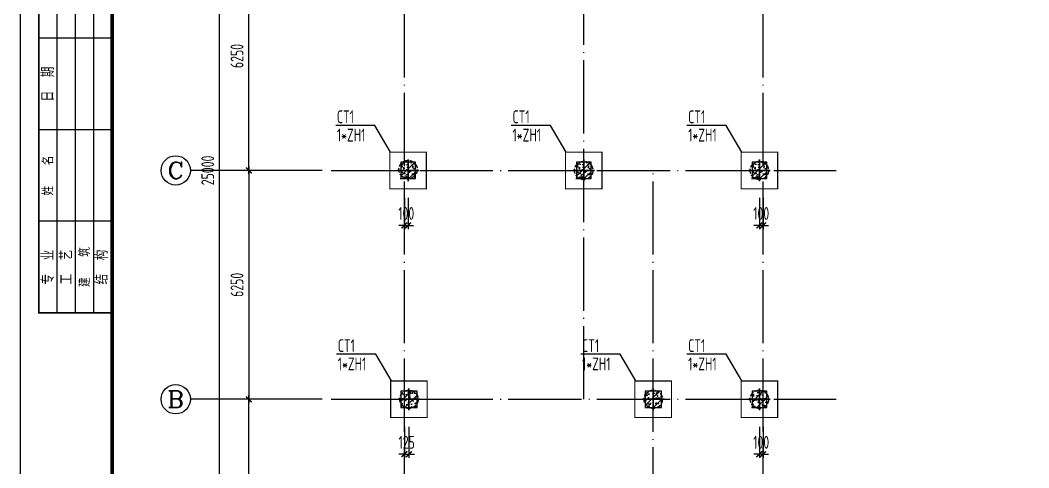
# Model space of a CAD drawing. Extents: x 287149 to 898857, y 100802 to 160212.
# Drawn here: x 517437 to 545001, y 115090 to 127315 of the extents above; entities that cross this region are included whole.
import ezdxf
from ezdxf.enums import TextEntityAlignment as Align

# ---------------------------------------------------------------- set-up
doc = ezdxf.new("R2010")
doc.units = 0
doc.header["$LTSCALE"] = 1000
doc.linetypes.add('DASH', pattern=[0.35, 0.25, -0.1])
doc.linetypes.add('DOTE', pattern=[2.42, 2, -0.2, 0.02, -0.2])
doc.layers.get('0').update_dxf_attribs({"linetype": 'CONTINUOUS'})
doc.layers.get('DEFPOINTS').update_dxf_attribs({"linetype": 'CONTINUOUS'})
for name, color, linetype in [('AXIS', 8, 'DOTE'), ('AXIS_DIM', 3, 'CONTINUOUS'), ('AXIS_TEXT', 3, 'CONTINUOUS'), ('COLU', 7, 'CONTINUOUS'), ('CT', 255, 'CONTINUOUS'), ('DIM', 3, 'CONTINUOUS'), ('DOTE', 8, 'DOTE'), ('FRAME', 3, 'CONTINUOUS'), ('TEXT', 7, 'CONTINUOUS'), ('ZJ', 1, 'CONTINUOUS'), ('填充', 8, 'CONTINUOUS'), ('柱涂实', 54, 'CONTINUOUS')]:
    doc.layers.add(name, color=color, linetype=linetype)
doc.styles.add('_AXIS', font='complex.shx', dxfattribs={"bigfont": 'gbcbig.shx'})
doc.styles.add('COMPLEX', font='COMPLEX')
doc.styles.add('DXFS', font='txt.shx', dxfattribs={"width": 0.7, "bigfont": 'dxfs.shx'})
doc.styles.add('TSSD_Dimension', font='tssdeng.shx', dxfattribs={"width": 0.7, "bigfont": 'hztxt.shx'})
doc.styles.add('TSSD_Rein', font='tssdeng.shx', dxfattribs={"width": 0.7, "bigfont": 'hztxt.shx'})
doc.dimstyles.new('TSSD_100_100', dxfattribs={"dimtxt": 350, "dimasz": 150, "dimexe": 100, "dimexo": 250, "dimgap": 150, "dimtad": 1, "dimdec": 0, "dimzin": 0, "dimdsep": 46, "dimtxsty": 'TSSD_Dimension', "dimblk": 'ARCHTICK', "dimcen": 0, "dimdle": 100, "dimclrd": 3, "dimclre": 3, "dimclrt": 7, "dimadec": 0, "dimazin": 0, "dimtfac": 1, "dimtdec": 0, "dimtix": 1, "dimtmove": 2, "dimatfit": 3, "dimfxl": 100, "dimtolj": 1, "dimtzin": 0, "dimarcsym": 0})
pattern_1 = [(50, (153500, 61897.5), (286.90407, -25.10085), [30, -330]), (355, (153500, 61897.5), (-55.50053, 300.87685), [24, -264]), (100.4514, (153523.9, 61895.4), (231.40375, 275.77582), [25.49608, -280.45684]), (46.1842, (153500, 61977.5), (426.89642, -66.2076), [45, -495]), (96.6356, (153535.57, 61972), (373.8651, 389.64715), [38.2441, -420.6852]), (351.1842, (153500, 61977.5), (373.8648, 389.64744), [36, -396]), (21, (153540, 61957.5), (238.76282, -161.04756), [30, -330]), (326, (153540, 61957.5), (97.32613, 290.06002), [24, -264]), (71.4514, (153559.9, 61944.08), (336.08905, 129.0122), [25.49608, -280.45684]), (37.5, (153500, 61897.5), (4.863942, 133.157542), [0, -260.8, 0, -268, 0, -265]), (7.5, (153500, 61897.5), (105.227815, 157.764685), [0, -152.8, 0, -254.8, 0, -101]), (327.5, (153410.8, 61897.5), (213.528974, -9.02195), [0, -100, 0, -312, 0, -414]), (317.5, (153370.8, 61897.5), (233.27447, 40.04199), [0, -130, 0, -207.2, 0, -294]), (45, (153500, 61897.5), (-141.42136, 141.42136), [])]

# ---------------------------------------------------------------- blocks, each defined once
blk = doc.blocks.new('_ARCHTICK')
at = {"color": 0}
blk.add_lwpolyline([(-0.53033, -0.53033, 0.25, 0.25, 0), (0.53033, 0.53033, 0.5, 0.5, 0)], format="xyseb", dxfattribs=at)
blk = doc.blocks.new('*D30')
at = {"layer": 'AXIS_DIM', "color": 3, "lineweight": -2}
for p, q in [((525686.971394, 116961.708046), (523587.044864, 116961.708046)), ((523687.044864, 110711.708046), (523687.044864, 117061.708046)), ((525686.971394, 110811.708046), (523587.044864, 110811.708046))]:
    blk.add_line(p, q, dxfattribs=at)
at = {"layer": 'DEFPOINTS', "color": 0}
for p in [(523687.044864, 116961.708046), (525936.971394, 116961.708046), (525936.971394, 110811.708046)]:
    blk.add_point(p, dxfattribs=at)
at = {"layer": 'AXIS_DIM', "color": 3, "lineweight": -2, "xscale": 150, "yscale": 150, "zscale": 150}
for p, rotation in [((523687.044864, 116961.708046), 90), ((523687.044864, 110811.708046), 270)]:
    blk.add_blockref('_ARCHTICK', p, dxfattribs=dict(at, rotation=rotation))
at = {"layer": 'AXIS_DIM', "color": 7, "insert": (523362.044864, 113886.708046), "char_height": 350, "attachment_point": 5, "rotation": 90, "style": 'TSSD_Dimension'}
blk.add_mtext('\\A1;6150', dxfattribs=at)
blk = doc.blocks.new('*D31')
at = {"layer": 'AXIS_DIM', "color": 3, "lineweight": -2}
for p, q in [((525686.971394, 123211.708046), (523587.044864, 123211.708046)), ((523687.044864, 123311.708046), (523687.044864, 116861.708046)), ((525686.971394, 116961.708046), (523587.044864, 116961.708046))]:
    blk.add_line(p, q, dxfattribs=at)
at = {"layer": 'DEFPOINTS', "color": 0}
for p in [(525936.971394, 123211.708046), (523687.044864, 116961.708046), (525936.971394, 116961.708046)]:
    blk.add_point(p, dxfattribs=at)
at = {"layer": 'AXIS_DIM', "color": 3, "lineweight": -2, "xscale": 150, "yscale": 150, "zscale": 150}
for p, rotation in [((523687.044864, 123211.708046), 90), ((523687.044864, 116961.708046), 270)]:
    blk.add_blockref('_ARCHTICK', p, dxfattribs=dict(at, rotation=rotation))
at = {"layer": 'AXIS_DIM', "color": 7, "insert": (523362.044864, 120086.708046), "char_height": 350, "attachment_point": 5, "rotation": 90, "style": 'TSSD_Dimension'}
blk.add_mtext('\\A1;6250', dxfattribs=at)
blk = doc.blocks.new('*D34')
at = {"layer": 'AXIS_DIM', "color": 3, "lineweight": -2}
for p, q in [((525686.971394, 135711.708046), (522787.044864, 135711.708046)), ((522887.044864, 110611.708046), (522887.044864, 135811.708046)), ((525686.971394, 110711.708046), (522787.044864, 110711.708046))]:
    blk.add_line(p, q, dxfattribs=at)
at = {"layer": 'DEFPOINTS', "color": 0}
for p in [(522887.044864, 135711.708046), (525936.971394, 135711.708046), (525936.971394, 110711.708046)]:
    blk.add_point(p, dxfattribs=at)
at = {"layer": 'AXIS_DIM', "color": 3, "lineweight": -2, "xscale": 150, "yscale": 150, "zscale": 150}
for p, rotation in [((522887.044864, 135711.708046), 90), ((522887.044864, 110711.708046), 270)]:
    blk.add_blockref('_ARCHTICK', p, dxfattribs=dict(at, rotation=rotation))
at = {"layer": 'AXIS_DIM', "color": 7, "insert": (522562.044864, 123211.708046), "char_height": 350, "attachment_point": 5, "rotation": 90, "style": 'TSSD_Dimension'}
blk.add_mtext('\\A1;25000', dxfattribs=at)
blk = doc.blocks.new('_AXISO')
blk.add_circle((0, 0), 0.5)
at = {"layer": 'AXIS_TEXT', "style": 'COMPLEX', "width": 1.041667}
blk.add_attdef('A', text='', height=0.56, dxfattribs=at).set_placement((-0.25, -0.28), (0.25, -0.28), align=Align.FIT)
blk = doc.blocks.new('*D39')
at = {"layer": 'AXIS_DIM', "color": 3, "lineweight": -2}
for p, q in [((523687.044864, 123111.708046), (523687.044864, 129561.708046)), ((525686.971394, 129461.708046), (523587.044864, 129461.708046)), ((525686.971394, 123211.708046), (523587.044864, 123211.708046))]:
    blk.add_line(p, q, dxfattribs=at)
at = {"layer": 'DEFPOINTS', "color": 0}
for p in [(523687.044864, 129461.708046), (525936.971394, 129461.708046), (525936.971394, 123211.708046)]:
    blk.add_point(p, dxfattribs=at)
at = {"layer": 'AXIS_DIM', "color": 3, "lineweight": -2, "xscale": 150, "yscale": 150, "zscale": 150}
for p, rotation in [((523687.044864, 129461.708046), 90), ((523687.044864, 123211.708046), 270)]:
    blk.add_blockref('_ARCHTICK', p, dxfattribs=dict(at, rotation=rotation))
at = {"layer": 'AXIS_DIM', "color": 7, "insert": (523362.044864, 126336.708046), "char_height": 350, "attachment_point": 5, "rotation": 90, "style": 'TSSD_Dimension'}
blk.add_mtext('\\A1;6250', dxfattribs=at)
blk = doc.blocks.new('A$C2F0C53E4')
at = {"layer": 'FRAME', "lineweight": 18}
blk.add_line((0, 0), (0, 42000), dxfattribs=at)
at = {"layer": 'FRAME'}
for points, const_width in [([(10, 42010), (10, 10), (59410, 10), (59410, 42010)], 20), ([(2510, 41010), (2510, 1010), (58410, 1010), (58410, 41010)], 100)]:
    blk.add_lwpolyline(points, close=True, dxfattribs=dict(at, const_width=const_width))
at = {"layer": 'FRAME', "const_width": 50}
blk.add_lwpolyline([(2510, 41010), (510, 41010), (510, 18510), (2510, 18510)], dxfattribs=at)
at = {"layer": 'FRAME'}
for points in [[(1010, 18510), (1010, 41010)], [(1510, 18510), (1510, 41010)], [(2010, 18510), (2010, 41010)], [(2510, 26010), (510, 26010)], [(2510, 23510), (510, 23510)], [(2510, 21010), (510, 21010)]]:
    blk.add_lwpolyline(points, dxfattribs=at)
at = {"layer": 'FRAME', "char_height": 300, "attachment_point": 5, "rotation": 90, "style": 'DXFS'}
for s, insert, width in [('{\\f宋体|b0|i0|c134|p2;日\\Ftxt.shx,dxfs.shx|c134;  \\f宋体|b0|i0|c134|p2;期\\P}', (760, 24760), 1132.5), ('姓   名', (760, 22260), 1185), ('{\\f宋体|b0|i0|c134|p2;专\\Ftxt.shx,dxfs.shx|c134;  \\f宋体|b0|i0|c134|p2;业\\P}', (760, 19760), 1203.38), ('{\\f宋体|b0|i0|c134|p2;工\\Ftxt.shx,dxfs.shx|c134;  \\f宋体|b0|i0|c134|p2;艺\\P}', (1260, 19760), 1177.12), ('建   筑', (1760, 19760), 1206), ('{\\f宋体|b0|i0|c134|p2;结\\Ftxt.shx,dxfs.shx|c134;  \\f宋体|b0|i0|c134|p2;构\\P}', (2230, 19760), 1192.88)]:
    blk.add_mtext(s, dxfattribs=dict(at, insert=insert, width=width))
blk = doc.blocks.new('*D48')
at = {"layer": 'DEFPOINTS', "color": 0}
for p in [(527936.971394, 122711.708046), (528036.971299, 122711.708046), (528036.971299, 121711.708046)]:
    blk.add_point(p, dxfattribs=at)
at = {"layer": 'DIM', "color": 3, "lineweight": -2}
for p, q in [((527936.971394, 122461.708046), (527936.971394, 121611.708046)), ((528036.971299, 122461.708046), (528036.971299, 121611.708046)), ((527936.971394, 121711.708046), (527786.971394, 121711.708046)), ((527936.971394, 121711.708046), (528036.971299, 121711.708046)), ((528036.971299, 121711.708046), (528186.971299, 121711.708046))]:
    blk.add_line(p, q, dxfattribs=at)
at = {"layer": 'DIM', "color": 3, "lineweight": -2, "xscale": 150, "yscale": 150, "zscale": 150}
blk.add_blockref('_ARCHTICK', (527936.971394, 121711.708046), dxfattribs=at)
at = {"layer": 'DIM', "color": 3, "lineweight": -2, "xscale": 150, "yscale": 150, "zscale": 150, "rotation": 180}
blk.add_blockref('_ARCHTICK', (528036.971299, 121711.708046), dxfattribs=at)
at = {"layer": 'DIM', "color": 7, "insert": (527986.971346, 122036.708046), "char_height": 350, "attachment_point": 5, "style": 'TSSD_Dimension'}
blk.add_mtext('\\A1;100', dxfattribs=at)
blk = doc.blocks.new('*D49')
at = {"layer": 'DEFPOINTS', "color": 0}
for p in [(537636.971489, 122711.708046), (537736.971394, 122711.708046), (537636.971489, 121711.708046)]:
    blk.add_point(p, dxfattribs=at)
at = {"layer": 'DIM', "color": 3, "lineweight": -2}
for p, q in [((537636.971489, 122461.708046), (537636.971489, 121611.708046)), ((537736.971394, 122461.708046), (537736.971394, 121611.708046)), ((537636.971489, 121711.708046), (537486.971489, 121711.708046)), ((537736.971394, 121711.708046), (537636.971489, 121711.708046)), ((537736.971394, 121711.708046), (537886.971394, 121711.708046))]:
    blk.add_line(p, q, dxfattribs=at)
at = {"layer": 'DIM', "color": 3, "lineweight": -2, "xscale": 150, "yscale": 150, "zscale": 150}
blk.add_blockref('_ARCHTICK', (537636.971489, 121711.708046), dxfattribs=at)
at = {"layer": 'DIM', "color": 3, "lineweight": -2, "xscale": 150, "yscale": 150, "zscale": 150, "rotation": 180}
blk.add_blockref('_ARCHTICK', (537736.971394, 121711.708046), dxfattribs=at)
at = {"layer": 'DIM', "color": 7, "insert": (537686.971442, 122036.708046), "char_height": 350, "attachment_point": 5, "style": 'TSSD_Dimension'}
blk.add_mtext('\\A1;100', dxfattribs=at)
blk = doc.blocks.new('*D50')
at = {"layer": 'DEFPOINTS', "color": 0}
for p in [(527936.971394, 116461.708046), (528061.971299, 116461.708046), (528061.971299, 115461.708046)]:
    blk.add_point(p, dxfattribs=at)
at = {"layer": 'DIM', "color": 3, "lineweight": -2}
for p, q in [((527936.971394, 116211.708046), (527936.971394, 115361.708046)), ((528061.971299, 116211.708046), (528061.971299, 115361.708046)), ((527936.971394, 115461.708046), (527786.971394, 115461.708046)), ((527936.971394, 115461.708046), (528061.971299, 115461.708046)), ((528061.971299, 115461.708046), (528211.971299, 115461.708046))]:
    blk.add_line(p, q, dxfattribs=at)
at = {"layer": 'DIM', "color": 3, "lineweight": -2, "xscale": 150, "yscale": 150, "zscale": 150}
blk.add_blockref('_ARCHTICK', (527936.971394, 115461.708046), dxfattribs=at)
at = {"layer": 'DIM', "color": 3, "lineweight": -2, "xscale": 150, "yscale": 150, "zscale": 150, "rotation": 180}
blk.add_blockref('_ARCHTICK', (528061.971299, 115461.708046), dxfattribs=at)
at = {"layer": 'DIM', "color": 7, "insert": (527999.471346, 115786.708046), "char_height": 350, "attachment_point": 5, "style": 'TSSD_Dimension'}
blk.add_mtext('\\A1;125', dxfattribs=at)
blk = doc.blocks.new('*D51')
at = {"layer": 'DEFPOINTS', "color": 0}
for p in [(537636.971489, 116461.708046), (537736.971394, 116461.708046), (537636.971489, 115461.708046)]:
    blk.add_point(p, dxfattribs=at)
at = {"layer": 'DIM', "color": 3, "lineweight": -2}
for p, q in [((537636.971489, 116211.708046), (537636.971489, 115361.708046)), ((537736.971394, 116211.708046), (537736.971394, 115361.708046)), ((537636.971489, 115461.708046), (537486.971489, 115461.708046)), ((537736.971394, 115461.708046), (537636.971489, 115461.708046)), ((537736.971394, 115461.708046), (537886.971394, 115461.708046))]:
    blk.add_line(p, q, dxfattribs=at)
at = {"layer": 'DIM', "color": 3, "lineweight": -2, "xscale": 150, "yscale": 150, "zscale": 150}
blk.add_blockref('_ARCHTICK', (537636.971489, 115461.708046), dxfattribs=at)
at = {"layer": 'DIM', "color": 3, "lineweight": -2, "xscale": 150, "yscale": 150, "zscale": 150, "rotation": 180}
blk.add_blockref('_ARCHTICK', (537736.971394, 115461.708046), dxfattribs=at)
at = {"layer": 'DIM', "color": 7, "insert": (537686.971442, 115786.708046), "char_height": 350, "attachment_point": 5, "style": 'TSSD_Dimension'}
blk.add_mtext('\\A1;100', dxfattribs=at)

msp = doc.modelspace()

# ---------------------------------------------------------------- hatches: boundary and pattern name
at = {"layer": '柱涂实'}
h = msp.add_hatch(dxfattribs=at)
h.set_pattern_fill('ARMORED', color=8, scale=40, style=0)
h.set_pattern_definition([(50, (153600, 61922.5), (286.90407, -25.10085), [30, -330]), (355, (153600, 61922.5), (-55.50053, 300.87685), [24, -264]), (100.4514, (153623.9, 61920.4), (231.40375, 275.77582), [25.49608, -280.45684]), (46.1842, (153600, 62002.5), (426.89642, -66.2076), [45, -495]), (96.6356, (153635.57, 61997), (373.8651, 389.64715), [38.2441, -420.6852]), (351.1842, (153600, 62002.5), (373.8648, 389.64744), [36, -396]), (21, (153640, 61982.5), (238.76282, -161.04756), [30, -330]), (326, (153640, 61982.5), (97.32613, 290.06002), [24, -264]), (71.4514, (153659.9, 61969.08), (336.08905, 129.0122), [25.49608, -280.45684]), (37.5, (153600, 61922.5), (4.863942, 133.157542), [0, -260.8, 0, -268, 0, -265]), (7.5, (153600, 61922.5), (105.227815, 157.764685), [0, -152.8, 0, -254.8, 0, -101]), (327.5, (153510.8, 61922.5), (213.528974, -9.02195), [0, -100, 0, -312, 0, -414]), (317.5, (153470.8, 61922.5), (233.27447, 40.04199), [0, -130, 0, -207.2, 0, -294]), (45, (153600, 61922.5), (-141.42136, 141.42136), [])])
h.paths.add_polyline_path([(528236.971, 123436.708), (527836.971, 123436.708), (527836.971, 122986.708), (528236.971, 122986.708)])
h = msp.add_hatch(dxfattribs=at)
h.set_pattern_fill('ARMORED', color=8, scale=40, style=0)
h.set_pattern_definition([(50, (158400, 61922.5), (286.90407, -25.10085), [30, -330]), (355, (158400, 61922.5), (-55.50053, 300.87685), [24, -264]), (100.4514, (158423.9, 61920.4), (231.40375, 275.77582), [25.49608, -280.45684]), (46.1842, (158400, 62002.5), (426.89642, -66.2076), [45, -495]), (96.6356, (158435.57, 61997), (373.8651, 389.64715), [38.2441, -420.6852]), (351.1842, (158400, 62002.5), (373.8648, 389.64744), [36, -396]), (21, (158440, 61982.5), (238.76282, -161.04756), [30, -330]), (326, (158440, 61982.5), (97.32613, 290.06002), [24, -264]), (71.4514, (158459.9, 61969.08), (336.08905, 129.0122), [25.49608, -280.45684]), (37.5, (158400, 61922.5), (4.863942, 133.157542), [0, -260.8, 0, -268, 0, -265]), (7.5, (158400, 61922.5), (105.227815, 157.764685), [0, -152.8, 0, -254.8, 0, -101]), (327.5, (158310.8, 61922.5), (213.528974, -9.02195), [0, -100, 0, -312, 0, -414]), (317.5, (158270.8, 61922.5), (233.27447, 40.04199), [0, -130, 0, -207.2, 0, -294]), (45, (158400, 61922.5), (-141.42136, 141.42136), [])])
h.paths.add_polyline_path([(533036.971, 123436.708), (532636.971, 123436.708), (532636.971, 122986.708), (533036.971, 122986.708)])
h = msp.add_hatch(dxfattribs=at)
h.set_pattern_fill('ARMORED', color=8, scale=40, style=0)
h.set_pattern_definition([(50, (163200, 61922.5), (286.90407, -25.10085), [30, -330]), (355, (163200, 61922.5), (-55.50053, 300.87685), [24, -264]), (100.4514, (163223.9, 61920.4), (231.40375, 275.77582), [25.49608, -280.45684]), (46.1842, (163200, 62002.5), (426.89642, -66.2076), [45, -495]), (96.6356, (163235.57, 61997), (373.8651, 389.64715), [38.2441, -420.6852]), (351.1842, (163200, 62002.5), (373.8648, 389.64744), [36, -396]), (21, (163240, 61982.5), (238.76282, -161.04756), [30, -330]), (326, (163240, 61982.5), (97.32613, 290.06002), [24, -264]), (71.4514, (163259.9, 61969.08), (336.08905, 129.0122), [25.49608, -280.45684]), (37.5, (163200, 61922.5), (4.863942, 133.157542), [0, -260.8, 0, -268, 0, -265]), (7.5, (163200, 61922.5), (105.227815, 157.764685), [0, -152.8, 0, -254.8, 0, -101]), (327.5, (163110.8, 61922.5), (213.528974, -9.02195), [0, -100, 0, -312, 0, -414]), (317.5, (163070.8, 61922.5), (233.27447, 40.04199), [0, -130, 0, -207.2, 0, -294]), (45, (163200, 61922.5), (-141.42136, 141.42136), [])])
h.paths.add_polyline_path([(537836.971, 123436.708), (537436.971, 123436.708), (537436.971, 122986.708), (537836.971, 122986.708)])
h = msp.add_hatch(dxfattribs=at)
h.set_pattern_fill('ARMORED', color=8, scale=40, style=0)
h.set_pattern_definition(pattern_1)
h.paths.add_polyline_path([(528286.971, 117186.708), (527836.971, 117186.708), (527836.971, 116736.708), (528286.971, 116736.708)])
h = msp.add_hatch(dxfattribs=at)
h.set_pattern_fill('ARMORED', color=8, scale=40, style=0)
h.set_pattern_definition(pattern_1)
h.paths.add_polyline_path([(534961.971, 117186.708), (534511.971, 117186.708), (534511.971, 116736.708), (534961.971, 116736.708)])
h = msp.add_hatch(dxfattribs=at)
h.set_pattern_fill('ARMORED', color=8, scale=40, style=0)
h.set_pattern_definition(pattern_1)
h.paths.add_polyline_path([(537436.971, 117186.708), (537436.971, 116736.708), (537836.971, 116736.708), (537836.971, 117186.708)])

# ---------------------------------------------------------------- linework, layer by layer
at = {"layer": 'AXIS'}
for p, q in [((527936.971, 108811.708), (527936.971, 137111.708)), ((532836.971, 116961.708), (532836.971, 137111.708)), ((537736.971, 108811.708), (537736.971, 137111.708)), ((525936.971, 123211.708), (539736.971, 123211.708)), ((534736.971, 108811.708), (534736.971, 123211.708)), ((525936.971, 116961.708), (539736.971, 116961.708))]:
    msp.add_line(p, q, dxfattribs=at)
at = {"layer": 'AXIS_TEXT'}
for p, q in [((525686.971, 123211.708), (522087.045, 123211.708)), ((525186.971, 116961.708), (522087.045, 116961.708))]:
    msp.add_line(p, q, dxfattribs=at)
at = {"layer": 'COLU', "color": 8, "ltscale": 0.01}
for points in [[(528236.971, 122986.708), (528236.971, 123436.708), (527836.971, 123436.708), (527836.971, 122986.708)], [(533036.971, 122986.708), (533036.971, 123436.708), (532636.971, 123436.708), (532636.971, 122986.708)], [(537836.971, 122986.708), (537836.971, 123436.708), (537436.971, 123436.708), (537436.971, 122986.708)], [(528286.971, 116736.708), (528286.971, 117186.708), (527836.971, 117186.708), (527836.971, 116736.708)], [(534961.971, 116736.708), (534961.971, 117186.708), (534511.971, 117186.708), (534511.971, 116736.708)], [(537836.971, 116736.708), (537836.971, 117186.708), (537436.971, 117186.708), (537436.971, 116736.708)]]:
    msp.add_lwpolyline(points, close=True, dxfattribs=at)
at = {"layer": 'CT', "const_width": 30}
for points in [[(528536.971, 123711.708), (528536.971, 122711.708), (527536.971, 122711.708), (527536.971, 123711.708)], [(533336.971, 123711.708), (533336.971, 122711.708), (532336.971, 122711.708), (532336.971, 123711.708)], [(537136.971, 123711.708), (537136.971, 122711.708), (538136.971, 122711.708), (538136.971, 123711.708)], [(528561.971, 117461.708), (528561.971, 116461.708), (527561.971, 116461.708), (527561.971, 117461.708)], [(534236.971, 117461.708), (534236.971, 116461.708), (535236.971, 116461.708), (535236.971, 117461.708)], [(537136.971, 117461.708), (537136.971, 116461.708), (538136.971, 116461.708), (538136.971, 117461.708)]]:
    msp.add_lwpolyline(points, close=True, dxfattribs=at)
at = {"layer": 'DOTE', "ltscale": 0.1, "const_width": 45}
for points in [[(528036.971, 123511.708), (528036.971, 122911.708)], [(532836.971, 123511.708), (532836.971, 122911.708)], [(537636.971, 123511.708), (537636.971, 122911.708)], [(528336.971, 123211.708), (527736.971, 123211.708)], [(533136.971, 123211.708), (532536.971, 123211.708)], [(537336.971, 123211.708), (537936.971, 123211.708)], [(528061.971, 117261.708), (528061.971, 116661.708)], [(534736.971, 117261.708), (534736.971, 116661.708)], [(537636.971, 117261.708), (537636.971, 116661.708)], [(528361.971, 116961.708), (527761.971, 116961.708)], [(534436.971, 116961.708), (535036.971, 116961.708)], [(537336.971, 116961.708), (537936.971, 116961.708)]]:
    msp.add_lwpolyline(points, dxfattribs=at)
at = {"layer": 'TEXT'}
for points in [[(527557.778, 123711.708), (527131.592, 124441.65), (526058.812, 124441.65)], [(532357.778, 123711.708), (531931.592, 124441.65), (530858.812, 124441.65)], [(537157.778, 123711.708), (536731.592, 124441.65), (535658.812, 124441.65)], [(527582.778, 117461.708), (527156.592, 118191.65), (526083.812, 118191.65)], [(534257.778, 117461.708), (533831.592, 118191.65), (532758.812, 118191.65)], [(537157.778, 117461.708), (536731.592, 118191.65), (535658.812, 118191.65)]]:
    msp.add_lwpolyline(points, dxfattribs=at)
at = {"layer": 'ZJ', "linetype": 'DASH', "ltscale": 0.5}
for centre in [(528036.971, 123236.708), (532836.971, 123211.708), (537636.971, 123211.708), (528061.971, 116961.708), (534736.971, 116961.708), (537636.971, 116961.708)]:
    msp.add_circle(centre, 250, dxfattribs=at)

# ---------------------------------------------------------------- block references
at = {"layer": 'AXIS_TEXT'}
ref = msp.add_blockref('_AXISO', (521687.045, 123211.708), dxfattribs=dict(at, xscale=800, yscale=800, zscale=800))
ref.add_attrib('A', 'C', dxfattribs={"height": 452.548, "style": '_AXIS', "width": 1.4}).set_placement((521460.771, 122985.434), (521913.319, 122985.434), align=Align.FIT)
ref = msp.add_blockref('_AXISO', (521687.045, 116961.708), dxfattribs=dict(at, xscale=800, yscale=800, zscale=800))
ref.add_attrib('A', 'B', dxfattribs={"height": 452.548, "style": '_AXIS', "width": 1.235294}).set_placement((521460.771, 116735.434), (521913.319, 116735.434), align=Align.FIT)
at = {"layer": '填充'}
msp.add_blockref('A$C2F0C53E4', (517436.971, 100811.708), dxfattribs=at)

# ---------------------------------------------------------------- texts
at = {"layer": 'TEXT', "style": 'TSSD_Rein', "width": 0.7}
for s, p in [('CT1', (526091.087, 124501.65)), ('CT1', (530891.087, 124501.65)), ('CT1', (535691.087, 124501.65)), ('1*ZH1', (526091.087, 124001.65)), ('1*ZH1', (530891.087, 124001.65)), ('1*ZH1', (535691.087, 124001.65)), ('CT1', (526116.087, 118251.65)), ('CT1', (532791.087, 118251.65)), ('CT1', (535691.087, 118251.65)), ('1*ZH1', (526116.087, 117751.65)), ('1*ZH1', (532791.087, 117751.65)), ('1*ZH1', (535691.087, 117751.65))]:
    msp.add_text(s, height=350, dxfattribs=at).set_placement(p)

# ---------------------------------------------------------------- dimensions: what is measured, and where the dimension line sits
at = {"layer": 'AXIS_DIM'}
for p1, p2, distance, picture, middle in [((525936.971, 110711.708), (525936.971, 135711.708), 3049.927, '*D34', (522562.045, 123211.708)), ((525936.971, 123211.708), (525936.971, 129461.708), 2249.927, '*D39', (523362.045, 126336.708)), ((525936.971, 123211.708), (525936.971, 116961.708), -2249.927, '*D31', (523362.045, 120086.708)), ((525936.971, 110811.708), (525936.971, 116961.708), 2249.927, '*D30', (523362.045, 113886.708))]:
    dim = msp.add_aligned_dim(p1=p1, p2=p2, distance=distance, dimstyle='TSSD_100_100', dxfattribs=at)
    dim.commit()
    dim.dimension.update_dxf_attribs({"geometry": picture, "text_midpoint": middle})
at = {"layer": 'DIM'}
for base, p1, p2, picture, middle in [((528036.971, 121711.708), (527936.971, 122711.708), (528036.971, 122711.708), '*D48', (527986.971, 122036.708)), ((528061.971, 115461.708), (527936.971, 116461.708), (528061.971, 116461.708), '*D50', (527999.471, 115786.708))]:
    dim = msp.add_linear_dim(base=base, p1=p1, p2=p2, angle=180, dimstyle='TSSD_100_100', dxfattribs=at)
    dim.commit()
    dim.dimension.update_dxf_attribs({"geometry": picture, "text_midpoint": middle})
for base, p1, p2, picture, middle in [((537636.971, 121711.708), (537736.971, 122711.708), (537636.971, 122711.708), '*D49', (537686.971, 122036.708)), ((537636.971, 115461.708), (537736.971, 116461.708), (537636.971, 116461.708), '*D51', (537686.971, 115786.708))]:
    dim = msp.add_linear_dim(base=base, p1=p1, p2=p2, dimstyle='TSSD_100_100', dxfattribs=at)
    dim.commit()
    dim.dimension.update_dxf_attribs({"geometry": picture, "text_midpoint": middle})

doc.saveas('drawing.dxf')
